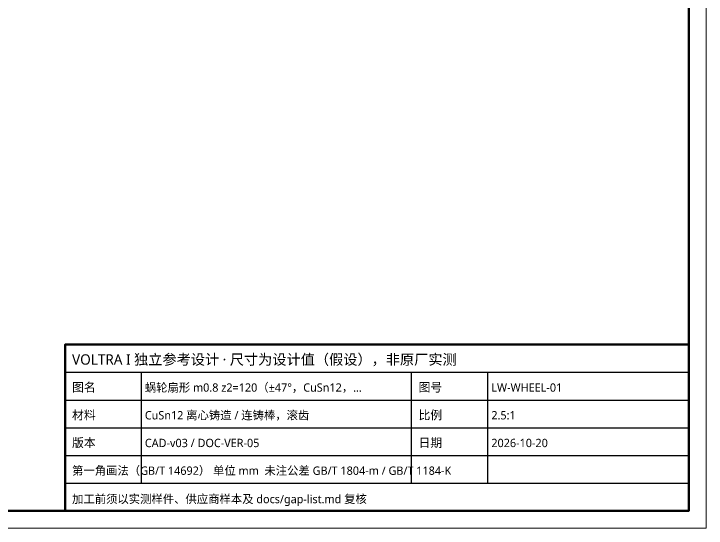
# Model space of a CAD drawing. Header units: millimetres. Extents: x 0 to 420, y 0 to 297.
# Drawn here: x 220.2 to 420, y 0 to 148.5 of the extents above; entities that cross this region are included whole.
import ezdxf

# ---------------------------------------------------------------- set-up
doc = ezdxf.new("R2010")
doc.units = ezdxf.units.MM
doc.layers.add('FRAME', color=7, linetype='CONTINUOUS', lineweight=70)
doc.layers.add('TEXT', color=7, linetype='CONTINUOUS', lineweight=25)
doc.styles.add('CJK', font='NotoSansCJK-Regular.ttc')

msp = doc.modelspace()

# ---------------------------------------------------------------- linework, layer by layer
at = {"layer": 'FRAME', "lineweight": 18}
msp.add_lwpolyline([(0, 0), (420, 0), (420, 297), (0, 297)], close=True, dxfattribs=at)
at = {"layer": 'FRAME'}
for points in [[(25, 5), (415, 5), (415, 292), (25, 292)], [(235, 5), (415, 5), (415, 53), (235, 53)]]:
    msp.add_lwpolyline(points, close=True, dxfattribs=at)
at = {"layer": 'TEXT'}
for p, q in [((235, 45), (415, 45)), ((257, 13), (257, 45)), ((335, 13), (335, 45)), ((357, 13), (357, 45)), ((235, 37), (415, 37)), ((235, 29), (415, 29)), ((235, 21), (415, 21)), ((235, 13), (415, 13))]:
    msp.add_line(p, q, dxfattribs=at)

# ---------------------------------------------------------------- texts
at = {"layer": 'TEXT', "style": 'CJK'}
for s, height, p in [('VOLTRA I 独立参考设计 · 尺寸为设计值（假设），非原厂实测', 3, (237, 47.2)), ('图名', 2.5, (237, 39.4)), ('蜗轮扇形 m0.8 z2=120（±47°，CuSn12，…', 2.4, (258, 39.4)), ('图号', 2.5, (337, 39.4)), ('LW-WHEEL-01', 2.4, (358, 39.4)), ('材料', 2.5, (237, 31.4)), ('CuSn12 离心铸造 / 连铸棒，滚齿', 2.4, (258, 31.4)), ('比例', 2.5, (337, 31.4)), ('2.5:1', 2.4, (358, 31.4)), ('版本', 2.5, (237, 23.4)), ('日期', 2.5, (337, 23.4)), ('CAD-v03 / DOC-VER-05', 2.4, (258, 23.4)), ('2026-10-20', 2.4, (358, 23.4)), ('第一角画法（GB/T 14692） 单位 mm  未注公差 GB/T 1804-m / GB/T 1184-K', 2.4, (237, 15.4)), ('加工前须以实测样件、供应商样本及 docs/gap-list.md 复核', 2.4, (237, 7.2))]:
    msp.add_text(s, height=height, dxfattribs=at).set_placement(p)

doc.saveas('drawing.dxf')
